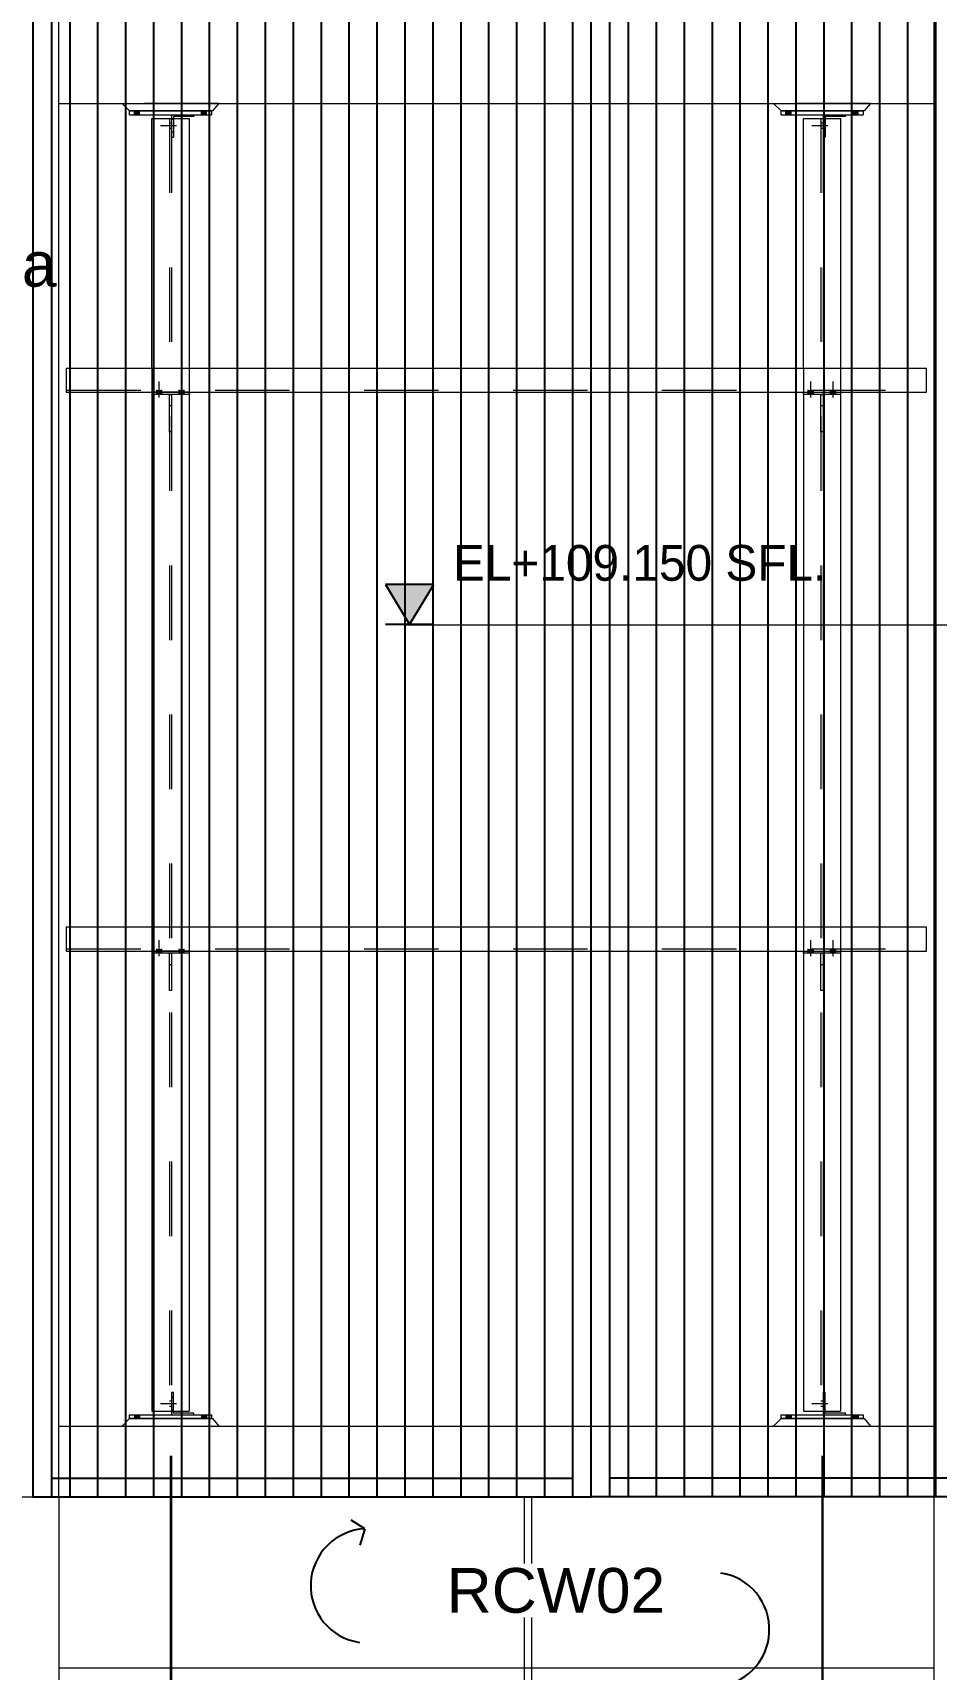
# Model space of a CAD drawing. Header units: millimetres. Extents: x 663313 to 1226001, y 1431724 to 1620898.
# Drawn here: x 663570.228 to 663572.655, y 1524735.875 to 1524740.268 of the extents above; entities that cross this region are included whole.
import ezdxf
from ezdxf.enums import TextEntityAlignment as Align

# ---------------------------------------------------------------- set-up
doc = ezdxf.new("R2010")
doc.units = ezdxf.units.MM
for name, pattern in [('Grid Line', [22.225, 12.7, -3.175, 3.175, -3.175]), ('HIDDEN', [0.375, 0.25, -0.125]), ('XKITLINE00', [0]), ('XKITLINE02', [4, 2, -2])]:
    doc.linetypes.add(name, pattern=pattern)
doc.layers.add('000 - 0_HIDE_OBJ_FRAMING_DEF_SUB', color=7, linetype='Continuous', plot=False)
for name, color, linetype in [('000 - D I M', 7, 'Continuous'), ('CVA044__', 7, 'Continuous'), ('DIM', 7, 'Continuous'), ('REVISE', 7, 'Continuous'), ('VPORT', 7, 'Continuous')]:
    doc.layers.add(name, color=color, linetype=linetype)
for name, color, linetype, lineweight in [('A-FLOR-E', 7, 'Continuous', 9), ('A-GENM', 7, 'Continuous', 9), ('Bolt', 7, 'Continuous', 0), ('Part', 7, 'Continuous', 0), ('S-GRID', 7, 'Continuous', 9)]:
    doc.layers.add(name, color=color, linetype=linetype, lineweight=lineweight)
doc.styles.add('ANGSANA', font='angsana.shx', dxfattribs={"width": 0.9})
doc.styles.add('Arial', font='arial.ttf')
doc.dimstyles.new('Dim - 40 - Cen', dxfattribs={"dimscale": 0.04, "dimtxt": 3, "dimasz": 1, "dimexe": 0, "dimexo": 2.5, "dimgap": 1.5, "dimtad": 1, "dimdec": 0, "dimlfac": 1000, "dimzin": 1, "dimdsep": 46, "dimtxsty": 'Arial', "dimblk": 'CEN1', "dimcen": 0.09, "dimclrd": 7, "dimclre": 7, "dimclrt": 7, "dimadec": 0, "dimazin": 0, "dimtfac": 1, "dimtdec": 0, "dimtix": 1, "dimtofl": 0, "dimtmove": 2, "dimatfit": 3, "dimfxl": 1, "dimtfill": 1, "dimtfillclr": 256, "dimtolj": 1, "dimtzin": 0, "dimarcsym": 0})

# ---------------------------------------------------------------- blocks, each defined once
blk = doc.blocks.new('*A2574580')
at = {"layer": 'Part', "color": 7, "linetype": 'XKITLINE00', "lineweight": 0}
for p, q in [((212.379714, 90.684542), (227.179714, 90.684542)), ((212.379714, 90.684542), (212.379714, 69.129411)), ((227.179714, 90.684542), (227.179714, 69.129411))]:
    blk.add_line(p, q, dxfattribs=at)
blk = doc.blocks.new('*A2576581')
at = {"layer": 'Bolt', "color": 7, "linetype": 'XKITLINE02', "lineweight": 0}
for p, q in [((235.337534, 127.484542), (234.908334, 127.484542)), ((235.208334, 127.554542), (235.148334, 127.554542)), ((235.208334, 127.414542), (235.148334, 127.414542)), ((235.258334, 127.654542), (235.208334, 127.654542)), ((235.258334, 127.314542), (235.208334, 127.314542))]:
    blk.add_line(p, q, dxfattribs=at)
blk = doc.blocks.new('*A2577582')
at = {"layer": 'Bolt'}
for points in [[(234.348, 127.885), (234.348, 127.785), (234.208, 127.785), (234.208, 127.885)], [(236.148, 127.885), (236.148, 127.785), (236.008, 127.785), (236.008, 127.885)]]:
    blk.add_hatch(color=7, dxfattribs=at).paths.add_polyline_path(points, flags=17)
at = {"layer": 'Bolt', "color": 7, "linetype": 'XKITLINE00', "lineweight": 0}
for p, q in [((234.208, 127.785), (234.208, 127.885)), ((234.278, 127.785), (234.278, 127.885)), ((234.348, 127.785), (234.348, 127.885)), ((236.008, 127.785), (236.008, 127.885)), ((236.078, 127.785), (236.078, 127.885)), ((236.148, 127.785), (236.148, 127.885))]:
    blk.add_line(p, q, dxfattribs=at)
blk = doc.blocks.new('*A2615618')
at = {"layer": 'Part', "color": 7, "linetype": 'XKITLINE00', "lineweight": 0}
for p, q in [((227.379714, 90.684542), (242.179714, 90.684542)), ((227.379714, 90.684542), (227.379714, 69.129411)), ((242.179714, 90.684542), (242.179714, 69.129411))]:
    blk.add_line(p, q, dxfattribs=at)
blk = doc.blocks.new('*A2619619')
at = {"layer": 'Part', "color": 7, "linetype": 'XKITLINE00', "lineweight": 0}
for p, q in [((214.879556, 105.984542), (214.879556, 105.334542)), ((214.879556, 105.984542), (237.979559, 105.984542)), ((237.979559, 105.334542), (237.979559, 105.984542)), ((214.879556, 105.334542), (237.979559, 105.334542))]:
    blk.add_line(p, q, dxfattribs=at)
at = {"layer": 'Part', "color": 7, "linetype": 'XKITLINE02', "lineweight": 0}
blk.add_line((214.879556, 105.394542), (237.979559, 105.394542), dxfattribs=at)
blk = doc.blocks.new('*A2623620')
at = {"layer": 'Part', "color": 7, "linetype": 'XKITLINE00', "lineweight": 0}
for p, q in [((214.879556, 120.984542), (214.879556, 120.334542)), ((214.879556, 120.984542), (237.979559, 120.984542)), ((237.979559, 120.334542), (237.979559, 120.984542)), ((214.879556, 120.334542), (237.979559, 120.334542))]:
    blk.add_line(p, q, dxfattribs=at)
at = {"layer": 'Part', "color": 7, "linetype": 'XKITLINE02', "lineweight": 0}
blk.add_line((214.879556, 120.394542), (237.979559, 120.394542), dxfattribs=at)
blk = doc.blocks.new('*A2627622')
at = {"layer": 'Part', "color": 7, "linetype": 'XKITLINE02', "lineweight": 0}
for p, q in [((217.759587, 93.484542), (217.709587, 93.484542)), ((217.709587, 93.484542), (217.709587, 92.984542)), ((217.759587, 92.984542), (217.759587, 93.484542)), ((217.709587, 92.884542), (218.309587, 92.884542))]:
    blk.add_line(p, q, dxfattribs=at)
at = {"layer": 'Part', "color": 7, "linetype": 'XKITLINE00', "lineweight": 0}
for p, q in [((217.709587, 92.984542), (217.709587, 92.884542)), ((217.759587, 92.934542), (217.759587, 92.984542)), ((218.309587, 92.934542), (217.759587, 92.934542)), ((218.309587, 92.884542), (218.309587, 92.934542))]:
    blk.add_line(p, q, dxfattribs=at)
blk = doc.blocks.new('*A2628623')
at = {"layer": 'Part', "color": 7, "linetype": 'XKITLINE00', "lineweight": 0}
for p, q in [((217.179587, 105.334542), (217.179587, 105.274542)), ((218.179587, 105.274542), (217.179587, 105.274542)), ((218.179587, 105.334542), (218.179587, 105.274542))]:
    blk.add_line(p, q, dxfattribs=at)
at = {"layer": 'Part', "color": 7, "linetype": 'XKITLINE02', "lineweight": 0}
blk.add_line((218.179587, 105.334542), (217.179587, 105.334542), dxfattribs=at)
blk = doc.blocks.new('*A2629624')
at = {"layer": 'Part', "color": 7, "linetype": 'XKITLINE00', "lineweight": 0}
for p, q in [((217.649587, 105.274542), (217.709587, 105.274542)), ((217.649587, 104.274542), (217.649587, 105.274542)), ((217.709587, 105.274542), (217.709587, 104.274542)), ((217.649587, 104.974542), (217.709587, 104.974542)), ((217.709587, 104.274542), (217.649587, 104.274542))]:
    blk.add_line(p, q, dxfattribs=at)
blk = doc.blocks.new('*A2630625')
at = {"layer": 'Bolt'}
for points in [[(217.31, 105.335), (217.31, 105.395), (217.45, 105.395), (217.45, 105.335)], [(217.31, 105.275), (217.31, 105.335), (217.45, 105.335), (217.45, 105.275)], [(217.91, 105.335), (217.91, 105.395), (218.05, 105.395), (218.05, 105.335)], [(217.91, 105.275), (217.91, 105.335), (218.05, 105.335), (218.05, 105.275)]]:
    blk.add_hatch(color=7, dxfattribs=at).paths.add_polyline_path(points, flags=17)
at = {"layer": 'Bolt', "color": 7, "linetype": 'XKITLINE00', "lineweight": 0}
for p, q in [((217.38, 105.195), (217.38, 105.625)), ((217.98, 105.195), (217.98, 105.625)), ((217.31, 105.335), (217.31, 105.395)), ((217.31, 105.275), (217.31, 105.335)), ((217.45, 105.335), (217.45, 105.395)), ((217.45, 105.275), (217.45, 105.335)), ((217.91, 105.335), (217.91, 105.395)), ((217.91, 105.275), (217.91, 105.335)), ((218.05, 105.335), (218.05, 105.395)), ((218.05, 105.275), (218.05, 105.335))]:
    blk.add_line(p, q, dxfattribs=at)
blk = doc.blocks.new('*A2631626')
at = {"layer": 'Bolt', "color": 7, "linetype": 'XKITLINE02', "lineweight": 0}
for p, q in [((235.337534, 93.184542), (234.908334, 93.184542)), ((235.208334, 93.254542), (235.148334, 93.254542)), ((235.258334, 93.354542), (235.208334, 93.354542)), ((235.208334, 93.114542), (235.148334, 93.114542)), ((235.258334, 93.014542), (235.208334, 93.014542))]:
    blk.add_line(p, q, dxfattribs=at)
blk = doc.blocks.new('*A2632627')
at = {"layer": 'Part', "color": 7, "linetype": 'XKITLINE02', "lineweight": 0}
for p, q in [((235.258334, 93.484542), (235.208334, 93.484542)), ((235.208334, 93.484542), (235.208334, 92.984542)), ((235.258334, 92.984542), (235.258334, 93.484542)), ((235.208334, 92.884542), (235.808334, 92.884542))]:
    blk.add_line(p, q, dxfattribs=at)
at = {"layer": 'Part', "color": 7, "linetype": 'XKITLINE00', "lineweight": 0}
for p, q in [((235.208334, 92.984542), (235.208334, 92.884542)), ((235.258334, 92.934542), (235.258334, 92.984542)), ((235.808334, 92.934542), (235.258334, 92.934542)), ((235.808334, 92.884542), (235.808334, 92.934542))]:
    blk.add_line(p, q, dxfattribs=at)
blk = doc.blocks.new('*A2633628')
at = {"layer": 'Part', "color": 7, "linetype": 'XKITLINE00', "lineweight": 0}
for p, q in [((234.678334, 105.274542), (234.678334, 105.334542)), ((235.678334, 105.274542), (234.678334, 105.274542)), ((235.678334, 105.334542), (235.678334, 105.274542))]:
    blk.add_line(p, q, dxfattribs=at)
at = {"layer": 'Part', "color": 7, "linetype": 'XKITLINE02', "lineweight": 0}
blk.add_line((234.678334, 105.334542), (235.678334, 105.334542), dxfattribs=at)
blk = doc.blocks.new('*A2634629')
at = {"layer": 'Part', "color": 7, "linetype": 'XKITLINE00', "lineweight": 0}
for p, q in [((235.148334, 105.274542), (235.208334, 105.274542)), ((235.148334, 104.274542), (235.148334, 105.274542)), ((235.208334, 105.274542), (235.208334, 104.274542)), ((235.148334, 104.974542), (235.208334, 104.974542)), ((235.208334, 104.274542), (235.148334, 104.274542))]:
    blk.add_line(p, q, dxfattribs=at)
blk = doc.blocks.new('*A2635630')
at = {"layer": 'Bolt'}
for points in [[(234.808, 105.335), (234.808, 105.395), (234.948, 105.395), (234.948, 105.335)], [(234.808, 105.275), (234.808, 105.335), (234.948, 105.335), (234.948, 105.275)], [(235.408, 105.335), (235.408, 105.395), (235.548, 105.395), (235.548, 105.335)], [(235.408, 105.275), (235.408, 105.335), (235.548, 105.335), (235.548, 105.275)]]:
    blk.add_hatch(color=7, dxfattribs=at).paths.add_polyline_path(points, flags=17)
at = {"layer": 'Bolt', "color": 7, "linetype": 'XKITLINE00', "lineweight": 0}
for p, q in [((234.878, 105.195), (234.878, 105.625)), ((235.478, 105.195), (235.478, 105.625)), ((234.808, 105.335), (234.808, 105.395)), ((234.808, 105.275), (234.808, 105.335)), ((234.948, 105.335), (234.948, 105.395)), ((234.948, 105.275), (234.948, 105.335)), ((235.408, 105.335), (235.408, 105.395)), ((235.408, 105.275), (235.408, 105.335)), ((235.548, 105.335), (235.548, 105.395)), ((235.548, 105.275), (235.548, 105.335))]:
    blk.add_line(p, q, dxfattribs=at)
blk = doc.blocks.new('*A2662656')
at = {"layer": 'Bolt'}
for points in [[(217.31, 120.335), (217.31, 120.395), (217.45, 120.395), (217.45, 120.335)], [(217.91, 120.335), (217.91, 120.395), (218.05, 120.395), (218.05, 120.335)], [(217.31, 120.275), (217.31, 120.335), (217.45, 120.335), (217.45, 120.275)], [(217.91, 120.275), (217.91, 120.335), (218.05, 120.335), (218.05, 120.275)]]:
    blk.add_hatch(color=7, dxfattribs=at).paths.add_polyline_path(points, flags=17)
at = {"layer": 'Bolt', "color": 7, "linetype": 'XKITLINE00', "lineweight": 0}
for p, q in [((217.31, 120.335), (217.31, 120.395)), ((217.38, 120.195), (217.38, 120.625)), ((217.45, 120.335), (217.45, 120.395)), ((217.91, 120.335), (217.91, 120.395)), ((217.98, 120.195), (217.98, 120.625)), ((218.05, 120.335), (218.05, 120.395)), ((217.31, 120.275), (217.31, 120.335)), ((217.45, 120.275), (217.45, 120.335)), ((217.91, 120.275), (217.91, 120.335)), ((218.05, 120.275), (218.05, 120.335))]:
    blk.add_line(p, q, dxfattribs=at)
blk = doc.blocks.new('*A2663657')
at = {"layer": 'Part', "color": 7, "linetype": 'XKITLINE00', "lineweight": 0}
for p, q in [((217.649587, 120.274542), (217.709587, 120.274542)), ((217.649587, 119.274542), (217.649587, 120.274542)), ((217.649587, 119.974542), (217.709587, 119.974542)), ((217.709587, 120.274542), (217.709587, 119.274542)), ((217.709587, 119.274542), (217.649587, 119.274542))]:
    blk.add_line(p, q, dxfattribs=at)
blk = doc.blocks.new('*A2664658')
at = {"layer": 'Part', "color": 7, "linetype": 'XKITLINE00', "lineweight": 0}
for p, q in [((217.179587, 120.334542), (217.179587, 120.274542)), ((218.179587, 120.274542), (217.179587, 120.274542)), ((218.179587, 120.334542), (218.179587, 120.274542))]:
    blk.add_line(p, q, dxfattribs=at)
at = {"layer": 'Part', "color": 7, "linetype": 'XKITLINE02', "lineweight": 0}
blk.add_line((218.179587, 120.334542), (217.179587, 120.334542), dxfattribs=at)
blk = doc.blocks.new('*A2665659')
at = {"layer": 'Part', "color": 7, "linetype": 'XKITLINE00', "lineweight": 0}
for p, q in [((216.579587, 127.784542), (216.579587, 127.884542)), ((216.579587, 127.884542), (218.779587, 127.884542)), ((218.779587, 127.884542), (218.779587, 127.784542)), ((216.579587, 127.784542), (218.779587, 127.784542))]:
    blk.add_line(p, q, dxfattribs=at)
blk = doc.blocks.new('*A2666660')
at = {"layer": 'Part', "color": 7, "linetype": 'XKITLINE00', "lineweight": 0}
for p, q in [((216.379587, 128.084542), (216.579587, 127.884542)), ((218.809587, 127.884542), (216.579587, 127.884542)), ((218.979587, 128.084542), (218.809587, 127.884542))]:
    blk.add_line(p, q, dxfattribs=at)
at = {"layer": 'Part', "color": 7, "linetype": 'XKITLINE02', "lineweight": 0}
blk.add_line((218.979587, 128.084542), (216.379587, 128.084542), dxfattribs=at)
blk = doc.blocks.new('*A2667661')
at = {"layer": 'Part', "color": 7, "linetype": 'XKITLINE00', "lineweight": 0}
for p, q in [((217.709587, 127.784542), (217.709587, 127.684542)), ((218.309587, 127.734542), (217.759587, 127.734542)), ((217.759587, 127.734542), (217.759587, 127.684542)), ((218.309587, 127.784542), (218.309587, 127.734542))]:
    blk.add_line(p, q, dxfattribs=at)
at = {"layer": 'Part', "color": 7, "linetype": 'XKITLINE02', "lineweight": 0}
for p, q in [((217.709587, 127.784542), (218.309587, 127.784542)), ((217.709587, 127.684542), (217.709587, 127.184542)), ((217.759587, 127.684542), (217.759587, 127.184542)), ((217.709587, 127.184542), (217.759587, 127.184542))]:
    blk.add_line(p, q, dxfattribs=at)
blk = doc.blocks.new('*A2668662')
at = {"layer": 'Bolt', "color": 7, "linetype": 'XKITLINE02', "lineweight": 0}
for p, q in [((217.838787, 127.484542), (217.409587, 127.484542)), ((217.709587, 127.554542), (217.649587, 127.554542)), ((217.709587, 127.414542), (217.649587, 127.414542)), ((217.759587, 127.654542), (217.709587, 127.654542)), ((217.759587, 127.314542), (217.709587, 127.314542))]:
    blk.add_line(p, q, dxfattribs=at)
blk = doc.blocks.new('*A2669663')
at = {"layer": 'Bolt'}
for points in [[(216.85, 127.885), (216.85, 127.785), (216.71, 127.785), (216.71, 127.885)], [(218.65, 127.885), (218.65, 127.785), (218.51, 127.785), (218.51, 127.885)]]:
    blk.add_hatch(color=7, dxfattribs=at).paths.add_polyline_path(points, flags=17)
at = {"layer": 'Bolt', "color": 7, "linetype": 'XKITLINE00', "lineweight": 0}
for p, q in [((216.71, 127.785), (216.71, 127.885)), ((216.78, 127.785), (216.78, 127.885)), ((216.85, 127.785), (216.85, 127.885)), ((218.51, 127.785), (218.51, 127.885)), ((218.58, 127.785), (218.58, 127.885)), ((218.65, 127.785), (218.65, 127.885))]:
    blk.add_line(p, q, dxfattribs=at)
blk = doc.blocks.new('*A2670664')
at = {"layer": 'Bolt'}
for points in [[(234.808, 120.335), (234.808, 120.395), (234.948, 120.395), (234.948, 120.335)], [(235.408, 120.335), (235.408, 120.395), (235.548, 120.395), (235.548, 120.335)], [(234.808, 120.275), (234.808, 120.335), (234.948, 120.335), (234.948, 120.275)], [(235.408, 120.275), (235.408, 120.335), (235.548, 120.335), (235.548, 120.275)]]:
    blk.add_hatch(color=7, dxfattribs=at).paths.add_polyline_path(points, flags=17)
at = {"layer": 'Bolt', "color": 7, "linetype": 'XKITLINE00', "lineweight": 0}
for p, q in [((234.808, 120.335), (234.808, 120.395)), ((234.878, 120.195), (234.878, 120.625)), ((234.948, 120.335), (234.948, 120.395)), ((235.408, 120.335), (235.408, 120.395)), ((235.478, 120.195), (235.478, 120.625)), ((235.548, 120.335), (235.548, 120.395)), ((234.808, 120.275), (234.808, 120.335)), ((234.948, 120.275), (234.948, 120.335)), ((235.408, 120.275), (235.408, 120.335)), ((235.548, 120.275), (235.548, 120.335))]:
    blk.add_line(p, q, dxfattribs=at)
blk = doc.blocks.new('*A2671665')
at = {"layer": 'Part', "color": 7, "linetype": 'XKITLINE00', "lineweight": 0}
for p, q in [((235.148334, 120.274542), (235.208334, 120.274542)), ((235.148334, 119.274542), (235.148334, 120.274542)), ((235.148334, 119.974542), (235.208334, 119.974542)), ((235.208334, 120.274542), (235.208334, 119.274542)), ((235.208334, 119.274542), (235.148334, 119.274542))]:
    blk.add_line(p, q, dxfattribs=at)
blk = doc.blocks.new('*A2672666')
at = {"layer": 'Part', "color": 7, "linetype": 'XKITLINE00', "lineweight": 0}
for p, q in [((234.678334, 120.274542), (234.678334, 120.334542)), ((235.678334, 120.274542), (234.678334, 120.274542)), ((235.678334, 120.334542), (235.678334, 120.274542))]:
    blk.add_line(p, q, dxfattribs=at)
at = {"layer": 'Part', "color": 7, "linetype": 'XKITLINE02', "lineweight": 0}
blk.add_line((234.678334, 120.334542), (235.678334, 120.334542), dxfattribs=at)
blk = doc.blocks.new('*A2674668')
at = {"layer": 'Part', "color": 7, "linetype": 'XKITLINE00', "lineweight": 0}
for p, q in [((234.078334, 127.784542), (234.078334, 127.884542)), ((234.078334, 127.884542), (236.278334, 127.884542)), ((236.278334, 127.884542), (236.278334, 127.784542)), ((234.078334, 127.784542), (236.278334, 127.784542))]:
    blk.add_line(p, q, dxfattribs=at)
blk = doc.blocks.new('*A2675669')
at = {"layer": 'Part', "color": 7, "linetype": 'XKITLINE00', "lineweight": 0}
for p, q in [((233.878334, 128.084542), (234.078334, 127.884542)), ((236.308334, 127.884542), (234.078334, 127.884542)), ((236.478334, 128.084542), (236.308334, 127.884542))]:
    blk.add_line(p, q, dxfattribs=at)
at = {"layer": 'Part', "color": 7, "linetype": 'XKITLINE02', "lineweight": 0}
blk.add_line((236.478334, 128.084542), (233.878334, 128.084542), dxfattribs=at)
blk = doc.blocks.new('*A2676670')
at = {"layer": 'Part', "color": 7, "linetype": 'XKITLINE00', "lineweight": 0}
for p, q in [((235.208334, 127.784542), (235.208334, 127.684542)), ((235.808334, 127.734542), (235.258334, 127.734542)), ((235.258334, 127.734542), (235.258334, 127.684542)), ((235.808334, 127.784542), (235.808334, 127.734542))]:
    blk.add_line(p, q, dxfattribs=at)
at = {"layer": 'Part', "color": 7, "linetype": 'XKITLINE02', "lineweight": 0}
for p, q in [((235.208334, 127.784542), (235.808334, 127.784542)), ((235.208334, 127.684542), (235.208334, 127.184542)), ((235.258334, 127.684542), (235.258334, 127.184542)), ((235.208334, 127.184542), (235.258334, 127.184542))]:
    blk.add_line(p, q, dxfattribs=at)
blk = doc.blocks.new('*A2717697')
at = {"layer": 'Part', "color": 7, "linetype": 'XKITLINE00', "lineweight": 0}
for p, q in [((234.678334, 120.984542), (234.678334, 127.684542)), ((234.678334, 127.684542), (235.678334, 127.684542)), ((235.678334, 127.684542), (235.678334, 120.984542)), ((234.678334, 120.274542), (234.678334, 105.984542)), ((235.678334, 120.274542), (235.678334, 105.984542)), ((234.678334, 105.274542), (234.678334, 92.984542)), ((235.678334, 105.274542), (235.678334, 92.984542)), ((234.678334, 92.984542), (235.678334, 92.984542))]:
    blk.add_line(p, q, dxfattribs=at)
at = {"layer": 'Part', "color": 7, "linetype": 'XKITLINE02', "lineweight": 0}
for p, q in [((235.148334, 127.684542), (235.148334, 92.984542)), ((235.208334, 127.684542), (235.208334, 92.984542)), ((234.678334, 120.984542), (234.678334, 120.274542)), ((235.678334, 120.984542), (235.678334, 120.274542)), ((234.678334, 105.984542), (234.678334, 105.274542)), ((235.678334, 105.984542), (235.678334, 105.274542))]:
    blk.add_line(p, q, dxfattribs=at)
blk = doc.blocks.new('*A2718698')
at = {"layer": 'Part', "color": 7, "linetype": 'XKITLINE00', "lineweight": 0}
for p, q in [((217.179587, 120.984542), (217.179587, 127.684542)), ((217.179587, 127.684542), (218.179587, 127.684542)), ((218.179587, 127.684542), (218.179587, 120.984542)), ((217.179587, 120.274542), (217.179587, 105.984542)), ((218.179587, 120.274542), (218.179587, 105.984542)), ((217.179587, 105.274542), (217.179587, 92.984542)), ((218.179587, 105.274542), (218.179587, 92.984542)), ((217.179587, 92.984542), (218.179587, 92.984542))]:
    blk.add_line(p, q, dxfattribs=at)
at = {"layer": 'Part', "color": 7, "linetype": 'XKITLINE02', "lineweight": 0}
for p, q in [((217.649587, 127.684542), (217.649587, 92.984542)), ((217.709587, 127.684542), (217.709587, 92.984542)), ((217.179587, 120.984542), (217.179587, 120.274542)), ((218.179587, 120.984542), (218.179587, 120.274542)), ((217.179587, 105.984542), (217.179587, 105.274542)), ((218.179587, 105.984542), (218.179587, 105.274542))]:
    blk.add_line(p, q, dxfattribs=at)
blk = doc.blocks.new('*A2728699')
at = {"layer": 'Bolt'}
for points in [[(216.85, 92.885), (216.85, 92.785), (216.71, 92.785), (216.71, 92.885)], [(218.65, 92.885), (218.65, 92.785), (218.51, 92.785), (218.51, 92.885)]]:
    blk.add_hatch(color=7, dxfattribs=at).paths.add_polyline_path(points, flags=17)
at = {"layer": 'Bolt', "color": 7, "linetype": 'XKITLINE00', "lineweight": 0}
for p, q in [((216.71, 92.885), (216.71, 92.785)), ((216.78, 92.885), (216.78, 92.785)), ((216.85, 92.885), (216.85, 92.785)), ((218.51, 92.885), (218.51, 92.785)), ((218.58, 92.885), (218.58, 92.785)), ((218.65, 92.885), (218.65, 92.785))]:
    blk.add_line(p, q, dxfattribs=at)
blk = doc.blocks.new('*A2729700')
at = {"layer": 'Part', "color": 7, "linetype": 'XKITLINE00', "lineweight": 0}
for p, q in [((216.579587, 92.784542), (216.379587, 92.584542)), ((216.579587, 92.784542), (218.809587, 92.784542)), ((218.809587, 92.784542), (218.979587, 92.584542))]:
    blk.add_line(p, q, dxfattribs=at)
at = {"layer": 'Part', "color": 7, "linetype": 'XKITLINE02', "lineweight": 0}
blk.add_line((216.379587, 92.584542), (218.979587, 92.584542), dxfattribs=at)
blk = doc.blocks.new('*A2730701')
at = {"layer": 'Part', "color": 7, "linetype": 'XKITLINE00', "lineweight": 0}
for p, q in [((216.579587, 92.884542), (218.779587, 92.884542)), ((216.579587, 92.784542), (216.579587, 92.884542)), ((218.779587, 92.784542), (216.579587, 92.784542)), ((218.779587, 92.884542), (218.779587, 92.784542))]:
    blk.add_line(p, q, dxfattribs=at)
blk = doc.blocks.new('*A2731702')
at = {"layer": 'Bolt'}
for points in [[(234.348, 92.885), (234.348, 92.785), (234.208, 92.785), (234.208, 92.885)], [(236.148, 92.885), (236.148, 92.785), (236.008, 92.785), (236.008, 92.885)]]:
    blk.add_hatch(color=7, dxfattribs=at).paths.add_polyline_path(points, flags=17)
at = {"layer": 'Bolt', "color": 7, "linetype": 'XKITLINE00', "lineweight": 0}
for p, q in [((234.208, 92.885), (234.208, 92.785)), ((234.278, 92.885), (234.278, 92.785)), ((234.348, 92.885), (234.348, 92.785)), ((236.008, 92.885), (236.008, 92.785)), ((236.078, 92.885), (236.078, 92.785)), ((236.148, 92.885), (236.148, 92.785))]:
    blk.add_line(p, q, dxfattribs=at)
blk = doc.blocks.new('*A2732703')
at = {"layer": 'Part', "color": 7, "linetype": 'XKITLINE00', "lineweight": 0}
for p, q in [((234.078334, 92.784542), (233.878334, 92.584542)), ((234.078334, 92.784542), (236.308334, 92.784542)), ((236.308334, 92.784542), (236.478334, 92.584542))]:
    blk.add_line(p, q, dxfattribs=at)
at = {"layer": 'Part', "color": 7, "linetype": 'XKITLINE02', "lineweight": 0}
blk.add_line((233.878334, 92.584542), (236.478334, 92.584542), dxfattribs=at)
blk = doc.blocks.new('*A2733704')
at = {"layer": 'Part', "color": 7, "linetype": 'XKITLINE00', "lineweight": 0}
for p, q in [((234.078334, 92.884542), (236.278334, 92.884542)), ((234.078334, 92.784542), (234.078334, 92.884542)), ((236.278334, 92.784542), (234.078334, 92.784542)), ((236.278334, 92.884542), (236.278334, 92.784542))]:
    blk.add_line(p, q, dxfattribs=at)
blk = doc.blocks.new('*A2734705')
at = {"layer": 'Bolt', "color": 7, "linetype": 'XKITLINE02', "lineweight": 0}
for p, q in [((217.838787, 93.184542), (217.409587, 93.184542)), ((217.709587, 93.254542), (217.649587, 93.254542)), ((217.759587, 93.354542), (217.709587, 93.354542)), ((217.709587, 93.114542), (217.649587, 93.114542)), ((217.759587, 93.014542), (217.709587, 93.014542))]:
    blk.add_line(p, q, dxfattribs=at)
blk = doc.blocks.new('GM_Louver Grill Vertical Z1 - Z Profile-20899003-ENT 4 ELE-2 sheet')
at = {"layer": '000 - 0_HIDE_OBJ_FRAMING_DEF_SUB', "color": 7}
blk.add_line((-150989.205017, 106810), (-150989.205017, 115350), dxfattribs=at)
blk = doc.blocks.new('5')
at = {"layer": '000 - 0_HIDE_OBJ_FRAMING_DEF_SUB', "color": 7}
for p, q in [((1842500.1, 115350), (1842500.1, 106810)), ((1843900.1, 106810), (1843900.1, 115350)), ((1844000.1, 106810), (1844000.1, 115350)), ((1842500.1, 106860), (1843900.1, 106860)), ((1845400.1, 106860), (1844000.1, 106860))]:
    blk.add_line(p, q, dxfattribs=at)
for points in [[(1843950.1, 115350), (1842450.1, 115350), (1842450.1, 106810), (1843950.1, 106810)], [(1843950.1, 115350), (1845450.1, 115350), (1845450.1, 106810), (1843950.1, 106810)]]:
    blk.add_lwpolyline(points, close=True, dxfattribs=at)
at = {"layer": 'A-GENM', "color": 7}
for p in [(1993539.3, 0), (1993614.3, 0), (1993689.3, 0), (1993764.3, 0), (1993839.3, 0), (1993914.3, 0), (1993989.3, 0), (1994064.3, 0), (1994139.3, 0), (1994214.3, 0), (1994289.3, 0), (1994364.3, 0), (1994439.3, 0), (1994514.3, 0), (1994589.3, 0), (1994664.3, 0), (1994739.3, 0), (1994814.3, 0), (1995039.3, 0), (1995114.3, 0), (1995189.3, 0), (1995264.3, 0), (1995339.3, 0), (1995414.3, 0), (1995489.3, 0), (1995564.3, 0), (1995639.3, 0), (1995714.3, 0), (1995789.3, 0), (1995864.3, 0)]:
    blk.add_blockref('GM_Louver Grill Vertical Z1 - Z Profile-20899003-ENT 4 ELE-2 sheet', p, dxfattribs=at)
blk = doc.blocks.new('CEN1')
at = {"color": 7}
for p, q in [((0, 1.5), (0, -1.5)), ((1.5, 0), (-1.5, 0))]:
    blk.add_line(p, q, dxfattribs=at)
blk.add_circle((0, 0), 0.75, dxfattribs=at)
blk = doc.blocks.new('*D4153')
at = {"layer": '000 - D I M', "color": 7, "lineweight": -2, "transparency": 16777216}
for p, q in [((663572.3498, 1524736.4481), (663572.3498, 1524735.5816)), ((663573.35, 1524735.7981), (663573.35, 1524735.5816)), ((663572.3898, 1524735.5816), (663573.31, 1524735.5816))]:
    blk.add_line(p, q, dxfattribs=at)
at = {"layer": 'Defpoints', "color": 7, "transparency": 16777216}
for p in [(663572.3498, 1524736.5481), (663573.35, 1524735.8981), (663573.35, 1524735.5816)]:
    blk.add_point(p, dxfattribs=at)
at = {"layer": '000 - D I M', "color": 7, "lineweight": -2, "transparency": 16777216, "xscale": 0.04, "yscale": 0.04, "zscale": 0.04, "rotation": 180}
blk.add_blockref('CEN1', (663572.3498, 1524735.5816), dxfattribs=at)
at = {"layer": '000 - D I M', "color": 7, "lineweight": -2, "transparency": 16777216, "xscale": 0.04, "yscale": 0.04, "zscale": 0.04}
blk.add_blockref('CEN1', (663573.35, 1524735.5816), dxfattribs=at)
at = {"layer": '000 - D I M', "color": 7, "transparency": 16777216, "insert": (663572.8499, 1524735.7029), "char_height": 0.12, "attachment_point": 5, "style": 'Arial', "bg_fill": 3, "box_fill_scale": 1.1, "bg_fill_color": 256, "bg_fill_true_color": 13158600, "bg_fill_transparency": 0}
blk.add_mtext('\\A1;1000', dxfattribs=at)
blk = doc.blocks.new('*D4154')
at = {"layer": '000 - D I M', "color": 7, "lineweight": -2, "transparency": 16777216}
for p, q in [((663570.5985, 1524736.4481), (663570.5985, 1524735.5816)), ((663572.3488, 1524736.4481), (663572.3488, 1524735.5816)), ((663572.3088, 1524735.5816), (663570.6385, 1524735.5816))]:
    blk.add_line(p, q, dxfattribs=at)
at = {"layer": 'Defpoints', "color": 7, "transparency": 16777216}
for p in [(663570.5985, 1524736.5481), (663572.3488, 1524736.5481), (663570.5985, 1524735.5816)]:
    blk.add_point(p, dxfattribs=at)
at = {"layer": '000 - D I M', "color": 7, "lineweight": -2, "transparency": 16777216, "xscale": 0.04, "yscale": 0.04, "zscale": 0.04, "rotation": 180}
blk.add_blockref('CEN1', (663570.5985, 1524735.5816), dxfattribs=at)
at = {"layer": '000 - D I M', "color": 7, "lineweight": -2, "transparency": 16777216, "xscale": 0.04, "yscale": 0.04, "zscale": 0.04}
blk.add_blockref('CEN1', (663572.3488, 1524735.5816), dxfattribs=at)
at = {"layer": '000 - D I M', "color": 7, "transparency": 16777216, "insert": (663571.4737, 1524735.7029), "char_height": 0.12, "attachment_point": 5, "style": 'Arial', "bg_fill": 3, "box_fill_scale": 1.1, "bg_fill_color": 256, "bg_fill_true_color": 13158600, "bg_fill_transparency": 0}
blk.add_mtext('\\A1;1750', dxfattribs=at)
blk = doc.blocks.new('*D4155')
at = {"layer": '000 - D I M', "color": 7, "lineweight": -2, "transparency": 16777216}
for p, q in [((663570.6, 1524736.4481), (663570.6, 1524735.5816)), ((663569.6003, 1524736.4349), (663569.6003, 1524735.5816)), ((663570.56, 1524735.5816), (663569.6403, 1524735.5816))]:
    blk.add_line(p, q, dxfattribs=at)
at = {"layer": 'Defpoints', "color": 7, "transparency": 16777216}
for p in [(663569.6003, 1524736.5349), (663570.6, 1524736.5481), (663569.6003, 1524735.5816)]:
    blk.add_point(p, dxfattribs=at)
at = {"layer": '000 - D I M', "color": 7, "lineweight": -2, "transparency": 16777216, "xscale": 0.04, "yscale": 0.04, "zscale": 0.04, "rotation": 180}
blk.add_blockref('CEN1', (663569.6003, 1524735.5816), dxfattribs=at)
at = {"layer": '000 - D I M', "color": 7, "lineweight": -2, "transparency": 16777216, "xscale": 0.04, "yscale": 0.04, "zscale": 0.04}
blk.add_blockref('CEN1', (663570.6, 1524735.5816), dxfattribs=at)
at = {"layer": '000 - D I M', "color": 7, "transparency": 16777216, "insert": (663570.1002, 1524735.7029), "char_height": 0.12, "attachment_point": 5, "style": 'Arial', "bg_fill": 3, "box_fill_scale": 1.1, "bg_fill_color": 256, "bg_fill_true_color": 13158600, "bg_fill_transparency": 0}
blk.add_mtext('\\A1;1000', dxfattribs=at)
blk = doc.blocks.new('LEV-SEC')
at = {"layer": '000 - 0_HIDE_OBJ_FRAMING_DEF_SUB'}
blk.add_hatch(color=7, dxfattribs=at).paths.add_polyline_path([(-1.62, 2.67), (0, 0), (1.62, 2.67)])
at = {"layer": '000 - 0_HIDE_OBJ_FRAMING_DEF_SUB', "color": 7}
for p, q in [((-1.62, 2.67), (0, 0)), ((1.62, 2.67), (-1.62, 2.67)), ((0, 0), (1.62, 2.67)), ((1.62, 0), (-1.62, 0))]:
    blk.add_line(p, q, dxfattribs=at)
at = {"layer": '000 - 0_HIDE_OBJ_FRAMING_DEF_SUB', "color": 7, "style": 'ANGSANA'}
blk.add_attdef('ELEVATION', text='', height=2.4, dxfattribs=at).set_placement((2.91, 2.21), align=Align.BOTTOM_LEFT)

msp = doc.modelspace()

# ---------------------------------------------------------------- hatches: boundary and pattern name
at = {"layer": 'VPORT'}
h = msp.add_hatch(dxfattribs=at)
h.set_pattern_fill('ANGLE')
h.set_pattern_definition([(235.288, (663627.358, 1524790.5456), (5.74185, -3.9776), [5.08, -1.905]), (325.288, (663627.358, 1524790.5456), (3.9776, 5.74185), [5.08, -1.905])])
h.paths.add_polyline_path([(663617.8537, 1524792.0691), (663619.0867, 1524791.215), (663617.3783, 1524788.7489), (663616.1453, 1524789.603)])
edge = h.paths.add_edge_path(flags=16)
edge.add_line((663617.5126, 1524790.4806), (663617.7194, 1524790.3374))
edge = h.paths.add_edge_path(flags=16)
edge.add_line((663617.5444, 1524790.3056), (663617.6876, 1524790.5124))
h.paths.add_polyline_path([(663612.4437, 1524784.2591), (663613.6767, 1524783.405), (663611.9683, 1524780.9389), (663610.7353, 1524781.793)])
edge = h.paths.add_edge_path(flags=16)
edge.add_line((663612.1026, 1524782.6706), (663612.3094, 1524782.5274))
edge = h.paths.add_edge_path(flags=16)
edge.add_line((663612.1344, 1524782.4956), (663612.2776, 1524782.7024))
h.paths.add_polyline_path([(663604.7567, 1524773.1621), (663605.9897, 1524772.308), (663604.2813, 1524769.8419), (663603.0483, 1524770.696)])
edge = h.paths.add_edge_path(flags=16)
edge.add_line((663604.4156, 1524771.5736), (663604.6224, 1524771.4304))
edge = h.paths.add_edge_path(flags=16)
edge.add_line((663604.4474, 1524771.3986), (663604.5906, 1524771.6054))
h.paths.add_polyline_path([(663599.8027, 1524766.0101), (663601.0357, 1524765.156), (663599.3273, 1524762.6899), (663598.0943, 1524763.544)])
edge = h.paths.add_edge_path(flags=16)
edge.add_line((663599.4616, 1524764.4216), (663599.6684, 1524764.2784))
edge = h.paths.add_edge_path(flags=16)
edge.add_line((663599.4934, 1524764.2466), (663599.6366, 1524764.4534))
h.paths.add_polyline_path([(663592.6837, 1524755.7351), (663593.9167, 1524754.881), (663592.2083, 1524752.4149), (663590.9753, 1524753.269)])
edge = h.paths.add_edge_path(flags=16)
edge.add_line((663592.3426, 1524754.1466), (663592.5494, 1524754.0034))
edge = h.paths.add_edge_path(flags=16)
edge.add_line((663592.3744, 1524753.9716), (663592.5176, 1524754.1784))
h.paths.add_polyline_path([(663585.2817, 1524745.0491), (663586.5147, 1524744.195), (663584.8063, 1524741.7289), (663583.5733, 1524742.583)])
edge = h.paths.add_edge_path(flags=16)
edge.add_line((663584.9406, 1524743.4606), (663585.1474, 1524743.3174))
edge = h.paths.add_edge_path(flags=16)
edge.add_line((663584.9724, 1524743.2856), (663585.1156, 1524743.4924))
h.paths.add_polyline_path([(663578.7897, 1524735.6781), (663580.0227, 1524734.824), (663578.3143, 1524732.3579), (663577.0813, 1524733.212)])
edge = h.paths.add_edge_path(flags=16)
edge.add_line((663578.4486, 1524734.0896), (663578.6554, 1524733.9464))
edge = h.paths.add_edge_path(flags=16)
edge.add_line((663578.4804, 1524733.9146), (663578.6236, 1524734.1214))
h.paths.add_polyline_path([(663572.2977, 1524726.3071), (663573.5307, 1524725.453), (663571.8223, 1524722.9869), (663570.5893, 1524723.841)])
edge = h.paths.add_edge_path(flags=16)
edge.add_line((663571.9566, 1524724.7186), (663572.1634, 1524724.5754))
edge = h.paths.add_edge_path(flags=16)
edge.add_line((663571.9884, 1524724.5436), (663572.1316, 1524724.7504))
h.paths.add_polyline_path([(663565.8057, 1524716.9351), (663567.0387, 1524716.081), (663565.3303, 1524713.6149), (663564.0973, 1524714.469)])
edge = h.paths.add_edge_path(flags=16)
edge.add_line((663565.4646, 1524715.3466), (663565.6714, 1524715.2034))
edge = h.paths.add_edge_path(flags=16)
edge.add_line((663565.4964, 1524715.1716), (663565.6396, 1524715.3784))
h.paths.add_polyline_path([(663559.3147, 1524707.5641), (663560.5477, 1524706.71), (663558.8393, 1524704.2439), (663557.6063, 1524705.098)])
edge = h.paths.add_edge_path(flags=16)
edge.add_line((663558.9736, 1524705.9756), (663559.1804, 1524705.8324))
edge = h.paths.add_edge_path(flags=16)
edge.add_line((663559.0054, 1524705.8006), (663559.1486, 1524706.0074))
h.paths.add_polyline_path([(663552.8227, 1524698.1931), (663554.0557, 1524697.339), (663552.3473, 1524694.8729), (663551.1143, 1524695.727)])
edge = h.paths.add_edge_path(flags=16)
edge.add_line((663552.4816, 1524696.6046), (663552.6884, 1524696.4614))
edge = h.paths.add_edge_path(flags=16)
edge.add_line((663552.5134, 1524696.4296), (663552.6566, 1524696.6364))
h.paths.add_polyline_path([(663546.3307, 1524688.8221), (663547.5637, 1524687.968), (663545.8553, 1524685.5019), (663544.6223, 1524686.356)])
edge = h.paths.add_edge_path(flags=16)
edge.add_line((663545.9896, 1524687.2336), (663546.1964, 1524687.0904))
edge = h.paths.add_edge_path(flags=16)
edge.add_line((663546.0214, 1524687.0586), (663546.1646, 1524687.2654))
h.paths.add_polyline_path([(663539.8387, 1524679.4511), (663541.0717, 1524678.597), (663539.3633, 1524676.1309), (663538.1303, 1524676.985)])
edge = h.paths.add_edge_path(flags=16)
edge.add_line((663539.4976, 1524677.8626), (663539.7044, 1524677.7194))
edge = h.paths.add_edge_path(flags=16)
edge.add_line((663539.5294, 1524677.6876), (663539.6726, 1524677.8944))
h.paths.add_polyline_path([(663533.3477, 1524670.0801), (663534.5807, 1524669.226), (663532.8723, 1524666.7599), (663531.6393, 1524667.614)])
edge = h.paths.add_edge_path(flags=16)
edge.add_line((663533.0066, 1524668.4916), (663533.2134, 1524668.3484))
edge = h.paths.add_edge_path(flags=16)
edge.add_line((663533.0384, 1524668.3166), (663533.1816, 1524668.5234))
h.paths.add_polyline_path([(663526.8557, 1524660.7091), (663528.0887, 1524659.855), (663526.3803, 1524657.3889), (663525.1473, 1524658.243)])
edge = h.paths.add_edge_path(flags=16)
edge.add_line((663526.5146, 1524659.1206), (663526.7214, 1524658.9774))
edge = h.paths.add_edge_path(flags=16)
edge.add_line((663526.5464, 1524658.9456), (663526.6896, 1524659.1524))
h.paths.add_polyline_path([(663520.3637, 1524651.3381), (663521.5967, 1524650.484), (663519.8883, 1524648.0179), (663518.6553, 1524648.872)])
edge = h.paths.add_edge_path(flags=16)
edge.add_line((663520.0226, 1524649.7496), (663520.2294, 1524649.6064))
edge = h.paths.add_edge_path(flags=16)
edge.add_line((663520.0544, 1524649.5746), (663520.1976, 1524649.7814))
h.paths.add_polyline_path([(663513.8717, 1524641.9671), (663515.1047, 1524641.113), (663513.3963, 1524638.6469), (663512.1633, 1524639.501)])
edge = h.paths.add_edge_path(flags=16)
edge.add_line((663513.5306, 1524640.3786), (663513.7374, 1524640.2354))
edge = h.paths.add_edge_path(flags=16)
edge.add_line((663513.5624, 1524640.2036), (663513.7056, 1524640.4104))
h.paths.add_polyline_path([(663507.3807, 1524632.5961), (663508.6137, 1524631.742), (663506.9053, 1524629.2759), (663505.6723, 1524630.13)])
edge = h.paths.add_edge_path(flags=16)
edge.add_line((663507.0396, 1524631.0076), (663507.2464, 1524630.8644))
edge = h.paths.add_edge_path(flags=16)
edge.add_line((663507.0714, 1524630.8326), (663507.2146, 1524631.0394))
h.paths.add_polyline_path([(663500.8887, 1524623.2251), (663502.1217, 1524622.371), (663500.4133, 1524619.9049), (663499.1803, 1524620.759)])
edge = h.paths.add_edge_path(flags=16)
edge.add_line((663500.5476, 1524621.6366), (663500.7544, 1524621.4934))
edge = h.paths.add_edge_path(flags=16)
edge.add_line((663500.5794, 1524621.4616), (663500.7226, 1524621.6684))
h.paths.add_polyline_path([(663494.3967, 1524613.8531), (663495.6297, 1524612.999), (663493.9213, 1524610.5329), (663492.6883, 1524611.387)])
edge = h.paths.add_edge_path(flags=16)
edge.add_line((663494.0556, 1524612.2646), (663494.2624, 1524612.1214))
edge = h.paths.add_edge_path(flags=16)
edge.add_line((663494.0874, 1524612.0896), (663494.2306, 1524612.2964))
h.paths.add_polyline_path([(663487.2787, 1524603.5781), (663488.5117, 1524602.724), (663486.8033, 1524600.2579), (663485.5703, 1524601.112)])
edge = h.paths.add_edge_path(flags=16)
edge.add_line((663486.9376, 1524601.9896), (663487.1444, 1524601.8464))
edge = h.paths.add_edge_path(flags=16)
edge.add_line((663486.9694, 1524601.8146), (663487.1126, 1524602.0214))
h.paths.add_polyline_path([(663481.4137, 1524595.1111), (663482.6467, 1524594.257), (663480.9383, 1524591.7909), (663479.7053, 1524592.645)])
edge = h.paths.add_edge_path(flags=16)
edge.add_line((663481.0726, 1524593.5226), (663481.2794, 1524593.3794))
edge = h.paths.add_edge_path(flags=16)
edge.add_line((663481.1044, 1524593.3476), (663481.2476, 1524593.5544))

# ---------------------------------------------------------------- linework, layer by layer
at = {"layer": 'A-FLOR-E', "color": 7, "linetype": 'HIDDEN', "ltscale": 20}
for p, q in [((663570.2985, 1524736.3381), (663570.2985, 1524734.1825)), ((663572.6485, 1524736.3381), (663572.6485, 1524734.1825)), ((663572.6485, 1524735.8781), (663570.2985, 1524735.8781))]:
    msp.add_line(p, q, dxfattribs=at)
at = {"layer": 'S-GRID', "color": 7, "linetype": 'Grid Line', "ltscale": 0.6}
msp.add_line((663573.0485, 1524738.6781), (663571.2283, 1524738.6781), dxfattribs=at)
at = {"layer": 'S-GRID', "color": 7}
msp.add_line((663570.2985, 1524736.5281), (663572.6485, 1524736.5281), dxfattribs=at)
for points in [[(663570.2985, 1524736.3381), (663570.2985, 1524744.1781)], [(663572.6485, 1524744.1781), (663572.6485, 1524736.3381)], [(663570.2985, 1524740.0781), (663572.6485, 1524740.0781)]]:
    msp.add_lwpolyline(points, dxfattribs=at)

# ---------------------------------------------------------------- block references
at = {"color": 7, "xscale": 0.001, "yscale": 0.001, "zscale": 0.001}
msp.add_blockref('5', (661727.7786, 1524629.5281), dxfattribs=at)
at = {"color": 7, "lineweight": 0, "xscale": 0.1, "yscale": 0.1, "zscale": 0.1}
for name in ['*A2666660', '*A2665659', '*A2669663', '*A2667661', '*A2675669', '*A2674668', '*A2577582', '*A2676670', '*A2718698', '*A2668662', '*A2717697', '*A2576581', '*A2623620', '*A2664658', '*A2662656', '*A2672666', '*A2670664', '*A2663657', '*A2671665', '*A2619619', '*A2630625', '*A2635630', '*A2628623', '*A2629624', '*A2633628', '*A2634629', '*A2734705', '*A2627622', '*A2631626', '*A2632627', '*A2729700', '*A2730701', '*A2728699', '*A2732703', '*A2733704', '*A2731702', '*A2574580', '*A2615618']:
    msp.add_blockref(name, (663548.8305, 1524727.2696), dxfattribs=at)
at = {"layer": 'DIM', "color": 7, "xscale": 0.04, "yscale": 0.04, "zscale": 0.04}
msp.add_blockref('LEV-SEC', (663571.2407, 1524738.6799), dxfattribs=at).add_auto_attribs({'ELEVATION': 'EL+109.150 SFL.'})

# ---------------------------------------------------------------- texts
at = {"layer": 'CVA044__', "color": 7, "style": 'Arial'}
msp.add_text('C23a', height=0.12, dxfattribs=at).set_placement((663569.8917, 1524739.5866))

# ---------------------------------------------------------------- next in the draw order: dimensions: what is measured, and where the dimension line sits
at = {"layer": '000 - D I M', "color": 7}
dim = msp.add_linear_dim(base=(663573.35, 1524735.5816), p1=(663572.3498, 1524736.5481), p2=(663573.35, 1524735.8981), dimstyle='Dim - 40 - Cen', override={"dimclrd": 7, "dimclre": 7, "dimclrt": 7}, dxfattribs=at)
dim.commit()
dim.dimension.update_dxf_attribs({"geometry": '*D4153', "text_midpoint": (663572.8499, 1524735.7029)})

# ---------------------------------------------------------------- next in the draw order: dimensions: what is measured, and where the dimension line sits
dim = msp.add_linear_dim(base=(663570.5985, 1524735.5816), p1=(663572.3488, 1524736.5481), p2=(663570.5985, 1524736.5481), dimstyle='Dim - 40 - Cen', override={"dimclrd": 7, "dimclre": 7, "dimclrt": 7}, dxfattribs=at)
dim.commit()
dim.dimension.update_dxf_attribs({"geometry": '*D4154', "text_midpoint": (663571.4737, 1524735.7029)})

# ---------------------------------------------------------------- next in the draw order: linework, layer by layer
at = {"layer": 'DIM', "color": 7, "linetype": 'ByBlock'}
for q in [(663571.0834, 1524736.276), (663571.1072, 1524736.2086)]:
    msp.add_line((663571.1207, 1524736.2527), q, dxfattribs=at)
for centre, start, end in [((663571.1286, 1524736.0994), 92.9237, 261.433), ((663572.0534, 1524735.982), 272.9237, 81.433)]:
    msp.add_arc(centre, 0.1535, start, end, dxfattribs=at)

# ---------------------------------------------------------------- next in the draw order: texts
at = {"layer": 'REVISE', "color": 7, "insert": (663571.6336, 1524736.0863), "char_height": 0.12, "attachment_point": 5, "style": 'Arial', "bg_fill": 3, "box_fill_scale": 1.1, "bg_fill_color": 256, "bg_fill_true_color": 13158600, "bg_fill_transparency": 0}
msp.add_mtext('\\A1;RCW02', dxfattribs=at)

# ---------------------------------------------------------------- next in the draw order: dimensions: what is measured, and where the dimension line sits
at = {"layer": '000 - D I M', "color": 7}
dim = msp.add_linear_dim(base=(663569.6003, 1524735.5816), p1=(663570.6, 1524736.5481), p2=(663569.6003, 1524736.5349), dimstyle='Dim - 40 - Cen', override={"dimclrd": 7, "dimclre": 7, "dimclrt": 7}, dxfattribs=at)
dim.commit()
dim.dimension.update_dxf_attribs({"geometry": '*D4155', "text_midpoint": (663570.1002, 1524735.7029)})

doc.saveas('drawing.dxf')
